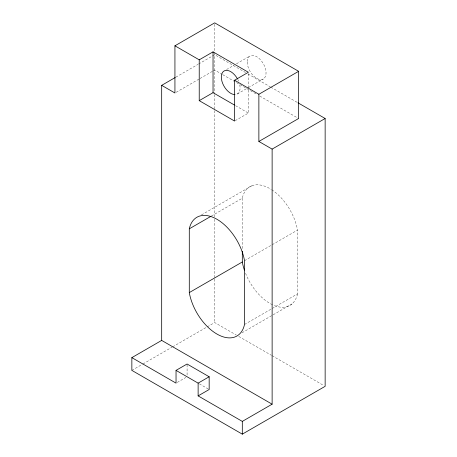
<?xml version="1.0" encoding="UTF-8"?>
<svg xmlns="http://www.w3.org/2000/svg" width="457" height="457" viewBox="0 0 457 457"><rect width="100%" height="100%" fill="white"/><g stroke="black" fill="none" stroke-linecap="round" stroke-linejoin="round"><path stroke-width="0.34" stroke-dasharray="2.29 1.71" d="M175.859 77.159L198.052 64.346M198.664 63.986L214.693 54.731L245.546 72.549M176.156 92.285L199.401 78.867M200.012 78.513L212.859 71.098M213.47 70.744L214.693 70.035L222.102 74.314M226.541 69.55L233.961 65.265M236.429 63.837L250.025 55.988M237.349 93.971L247.854 87.904M248.471 87.55L263.301 78.987M235.172 120.705L248.38 113.079L248.38 89.155M201.52 214.899L252.235 185.599M211.482 216.007L242.307 198.212A40.027 23.107 60 0 1 271.07 189.335M244.518 260.701L297.53 230.094A40.027 23.107 60 0 0 271.647 189.706M131.856 370.381L142.367 364.315M142.984 363.961L172.038 347.183M172.66 346.829L206.655 327.201M207.278 326.841L214.693 322.556L236.292 335.027M244.518 324.47L297.53 293.862L297.53 230.094M241.982 332.81L292.08 303.865M177.265 382.429L185.856 377.471M248.014 73.971L270.224 86.796M270.841 87.15L297.376 102.471M222.719 74.668L257.28 94.628M259.753 96.05L298.632 118.5M235.584 105.693L248.38 113.079M238.76 336.449L271.458 355.335M272.075 355.689L323.91 385.611M199.355 383.846L209.169 389.513M248.38 73.674L248.38 88.452M242.307 198.212L242.307 249.933M214.693 24.261L214.693 51.727M214.693 52.429L214.693 93.908M214.693 94.622L214.693 218.56M214.693 219.274L214.693 278.393M214.693 279.107L214.693 322.556M187.084 364.715L187.084 376.054M297.53 293.862A40.027 23.107 60 0 1 273.092 305.053M272.458 304.762A40.027 23.107 60 0 1 245.535 273.263M237.686 79.244A13.276 7.666 60 0 1 238.583 81.118M239.776 84.899A13.276 7.666 60 0 1 235.401 94.57M247.277 62.066A13.276 7.666 60 0 0 261.358 79.587A13.276 7.666 60 0 0 261.358 60.81A13.276 7.666 60 0 0 247.277 62.066"/><path stroke-width="0.69" d="M161.681 340.414L131.856 357.631L131.856 370.381L242.307 434.15L325.144 386.325L325.144 118.5L272.126 149.108L272.126 404.182L161.681 340.414L161.681 85.345L174.934 92.994L174.934 45.809L214.693 22.85L298.632 71.315L298.632 118.5L258.873 141.459L258.873 94.268L298.632 71.315M199.229 59.833L213.036 51.864L248.38 72.269L234.572 80.238L234.572 121.054L199.229 100.649L199.229 59.833L174.934 45.809M161.681 85.345L175.242 77.513M199.229 100.649L213.036 92.674L234.367 104.99M189.289 228.82A40.027 23.107 60 0 1 216.904 219.251A40.027 23.107 60 0 1 244.518 260.701L244.518 324.47A40.027 23.107 60 0 1 216.904 334.033A40.027 23.107 60 0 1 189.289 292.589L189.289 228.82L210.866 216.361M189.289 292.589L242.307 261.981L242.307 251.35M176.036 370.381L187.084 364.006L209.169 376.762L209.169 389.513L198.127 395.888L198.127 383.137L176.036 370.381L176.036 383.137L131.856 357.631M198.127 383.137L209.169 376.762M198.127 395.888L242.307 421.394L272.126 404.182M297.993 102.825L325.144 118.5M234.572 80.238L258.873 94.268M258.873 141.459L272.126 149.108M242.307 421.394L242.307 434.15M213.036 51.864L213.036 92.674M244.386 270.11A40.027 23.107 60 0 1 242.307 261.981M234.864 94.593A13.276 7.666 60 0 1 222.793 83.728A13.276 7.666 60 0 1 224.833 70.624A13.276 7.666 60 0 1 237.349 78.638"/></g></svg>
